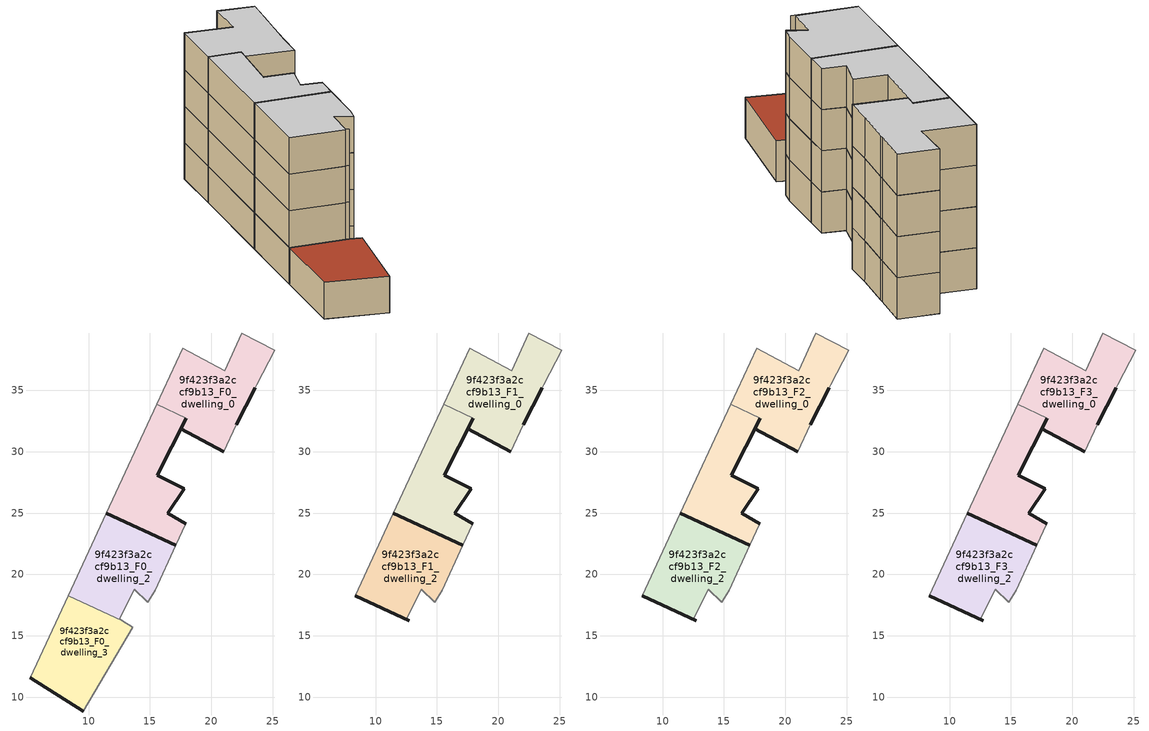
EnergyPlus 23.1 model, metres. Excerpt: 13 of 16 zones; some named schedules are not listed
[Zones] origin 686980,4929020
9f423f3a2ccf9b13_F0_dwelling_0
 floor ground (EU_floor_Construction): 22.02,32.19 23.58,35.2 23.7,35.44 25.16,38.27 22.47,39.67 21.1,36.6 17.65,38.42 15.54,33.85 17.97,32.73 17.52,31.86 21.01,30 z0; 17.11,22.38 17.93,24.14 16.45,25 17.78,26.99 15.58,28.09 17.97,32.73 15.54,33.85 11.44,24.99 z0
 wall outside (EU_wall_Construction): 23.58,35.2 22.02,32.19 / 21.01,30 17.52,31.86 17.97,32.73 z0:3
 wall adiabatic (EU_wall_Construction): 15.54,33.85 17.65,38.42 21.1,36.6 22.47,39.67 25.16,38.27 23.7,35.44 23.58,35.2 / 22.02,32.19 21.01,30 z0:3
 wall to 9f423f3a2ccf9b13_F0_dwelling_1 (EU_wall_Construction): 17.97,32.73 15.54,33.85 z0:3
9f423f3a2ccf9b13_F0_dwelling_1
 floor ground (EU_floor_Construction): 22.02,32.19 23.58,35.2 23.7,35.44 25.16,38.27 22.47,39.67 21.1,36.6 17.65,38.42 15.54,33.85 17.97,32.73 17.52,31.86 21.01,30 z0; 17.11,22.38 17.93,24.14 16.45,25 17.78,26.99 15.58,28.09 17.97,32.73 15.54,33.85 11.44,24.99 z0
 wall outside (EU_wall_Construction): 17.97,32.73 15.58,28.09 17.78,26.99 16.45,25 17.93,24.14 / 17.11,22.37 11.44,24.99 z0:3
 wall adiabatic (EU_wall_Construction): 17.93,24.14 17.11,22.38 / 11.44,24.99 15.54,33.85 z0:3
9f423f3a2ccf9b13_F0_dwelling_2
 floor ground (EU_floor_Construction): 14.82,17.75 15.42,18.73 17.11,22.38 11.44,24.99 8.34,18.28 12.76,16.24 12.52,16.39 13.7,18.78 z0
 wall outside (EU_wall_Construction): 11.44,24.99 17.11,22.38 z0:3
 wall adiabatic (EU_wall_Construction): 8.34,18.28 11.44,24.99 / 17.11,22.38 15.42,18.73 14.82,17.75 13.7,18.78 12.52,16.39 12.76,16.24 z0:3
 wall to 9f423f3a2ccf9b13_F0_dwelling_3 (EU_wall_Construction): 12.76,16.24 8.34,18.28 z0:3
9f423f3a2ccf9b13_F0_dwelling_3
 floor ground (EU_floor_Construction): 9.58,8.88 13.6,15.69 12.76,16.24 8.34,18.28 5.25,11.59 z0
 wall outside (EU_wall_Construction): 9.58,8.88 5.25,11.59 z0:3
 wall adiabatic (EU_wall_Construction): 5.25,11.59 8.34,18.28 / 12.76,16.24 13.6,15.69 9.58,8.88 z0:3
 roof outside (EU_roof_Construction): 12.76,16.24 13.6,15.69 9.58,8.88 5.25,11.59 8.34,18.28 z3
9f423f3a2ccf9b13_F1_dwelling_0
 floor outside (EU_floor_Construction): 22.02,32.19 23.58,35.2 23.7,35.44 25.16,38.27 22.47,39.67 21.1,36.6 17.65,38.42 15.54,33.85 17.97,32.73 17.52,31.86 21.01,30 z3; 17.11,22.38 17.93,24.14 16.45,25 17.78,26.99 15.58,28.09 17.97,32.73 15.54,33.85 11.44,24.99 z3
 wall outside (EU_wall_Construction): 23.58,35.2 22.02,32.19 / 21.01,30 17.52,31.86 17.97,32.73 z3:6
 wall adiabatic (EU_wall_Construction): 15.54,33.85 17.65,38.42 21.1,36.6 22.47,39.67 25.16,38.27 23.7,35.44 23.58,35.2 / 22.02,32.19 21.01,30 z3:6
 wall to 9f423f3a2ccf9b13_F1_dwelling_1 (EU_wall_Construction): 17.97,32.73 15.54,33.85 z3:6
9f423f3a2ccf9b13_F1_dwelling_1
 floor to 9f423f3a2ccf9b13_F0_dwelling_1 (EU_floor_Construction): 22.02,32.19 23.58,35.2 23.7,35.44 25.16,38.27 22.47,39.67 21.1,36.6 17.65,38.42 15.54,33.85 17.97,32.73 17.52,31.86 21.01,30 z3; 17.11,22.38 17.93,24.14 16.45,25 17.78,26.99 15.58,28.09 17.97,32.73 15.54,33.85 11.44,24.99 z3
 wall outside (EU_wall_Construction): 17.97,32.73 15.58,28.09 17.78,26.99 16.45,25 17.93,24.14 / 17.11,22.37 11.44,24.99 z3:6
 wall adiabatic (EU_wall_Construction): 17.93,24.14 17.11,22.38 / 11.44,24.99 15.54,33.85 z3:6
9f423f3a2ccf9b13_F1_dwelling_2
 floor to 9f423f3a2ccf9b13_F0_dwelling_2 (EU_floor_Construction): 14.82,17.75 15.42,18.73 17.11,22.38 11.44,24.99 8.34,18.28 12.76,16.24 12.52,16.39 13.7,18.78 z3
 wall outside (EU_wall_Construction): 12.76,16.24 8.34,18.28 / 11.44,24.99 17.11,22.38 z3:6
 wall adiabatic (EU_wall_Construction): 8.34,18.28 11.44,24.99 / 17.11,22.38 15.42,18.73 14.82,17.75 13.7,18.78 12.52,16.39 12.76,16.24 z3:6
9f423f3a2ccf9b13_F2_dwelling_0
 floor outside (EU_floor_Construction): 22.02,32.19 23.58,35.2 23.7,35.44 25.16,38.27 22.47,39.67 21.1,36.6 17.65,38.42 15.54,33.85 17.97,32.73 17.52,31.86 21.01,30 z6; 17.11,22.38 17.93,24.14 16.45,25 17.78,26.99 15.58,28.09 17.97,32.73 15.54,33.85 11.44,24.99 z6
 wall outside (EU_wall_Construction): 23.58,35.2 22.02,32.19 / 21.01,30 17.52,31.86 17.97,32.73 z6:9
 wall adiabatic (EU_wall_Construction): 15.54,33.85 17.65,38.42 21.1,36.6 22.47,39.67 25.16,38.27 23.7,35.44 23.58,35.2 / 22.02,32.19 21.01,30 z6:9
 wall to 9f423f3a2ccf9b13_F2_dwelling_1 (EU_wall_Construction): 17.97,32.73 15.54,33.85 z6:9
9f423f3a2ccf9b13_F2_dwelling_1
 floor to 9f423f3a2ccf9b13_F1_dwelling_1 (EU_floor_Construction): 22.02,32.19 23.58,35.2 23.7,35.44 25.16,38.27 22.47,39.67 21.1,36.6 17.65,38.42 15.54,33.85 17.97,32.73 17.52,31.86 21.01,30 z6; 17.11,22.38 17.93,24.14 16.45,25 17.78,26.99 15.58,28.09 17.97,32.73 15.54,33.85 11.44,24.99 z6
 wall outside (EU_wall_Construction): 17.97,32.73 15.58,28.09 17.78,26.99 16.45,25 17.93,24.14 / 17.11,22.37 11.44,24.99 z6:9
 wall adiabatic (EU_wall_Construction): 17.93,24.14 17.11,22.38 / 11.44,24.99 15.54,33.85 z6:9
9f423f3a2ccf9b13_F2_dwelling_2
 floor to 9f423f3a2ccf9b13_F1_dwelling_2 (EU_floor_Construction): 14.82,17.75 15.42,18.73 17.11,22.38 11.44,24.99 8.34,18.28 12.76,16.24 12.52,16.39 13.7,18.78 z6
 wall outside (EU_wall_Construction): 12.76,16.24 8.34,18.28 / 11.44,24.99 17.11,22.38 z6:9
 wall adiabatic (EU_wall_Construction): 8.34,18.28 11.44,24.99 / 17.11,22.38 15.42,18.73 14.82,17.75 13.7,18.78 12.52,16.39 12.76,16.24 z6:9
9f423f3a2ccf9b13_F3_dwelling_0
 floor outside (EU_floor_Construction): 22.02,32.19 23.58,35.2 23.7,35.44 25.16,38.27 22.47,39.67 21.1,36.6 17.65,38.42 15.54,33.85 17.97,32.73 17.52,31.86 21.01,30 z9; 17.11,22.38 17.93,24.14 16.45,25 17.78,26.99 15.58,28.09 17.97,32.73 15.54,33.85 11.44,24.99 z9
 wall outside (EU_wall_Construction): 23.58,35.2 22.02,32.19 / 21.01,30 17.52,31.86 17.97,32.73 z9:12
 wall adiabatic (EU_wall_Construction): 15.54,33.85 17.65,38.42 21.1,36.6 22.47,39.67 25.16,38.27 23.7,35.44 23.58,35.2 / 22.02,32.19 21.01,30 z9:12
 wall to 9f423f3a2ccf9b13_F3_dwelling_1 (EU_wall_Construction): 17.97,32.73 15.54,33.85 z9:12
 ceiling to 9f423f3a2ccf9b13_F4_dwelling_1 (EU_floor_Construction): 25.16,38.27 23.7,35.44 23.58,35.2 22.02,32.19 21.01,30 17.52,31.86 17.97,32.73 15.54,33.85 17.65,38.42 21.1,36.6 22.47,39.67 z12; 17.97,32.73 15.58,28.09 17.78,26.99 16.45,25 17.93,24.14 17.11,22.38 11.44,24.99 15.54,33.85 z12
9f423f3a2ccf9b13_F3_dwelling_1
 floor to 9f423f3a2ccf9b13_F2_dwelling_1 (EU_floor_Construction): 22.02,32.19 23.58,35.2 23.7,35.44 25.16,38.27 22.47,39.67 21.1,36.6 17.65,38.42 15.54,33.85 17.97,32.73 17.52,31.86 21.01,30 z9; 17.11,22.38 17.93,24.14 16.45,25 17.78,26.99 15.58,28.09 17.97,32.73 15.54,33.85 11.44,24.99 z9
 wall outside (EU_wall_Construction): 17.97,32.73 15.58,28.09 17.78,26.99 16.45,25 17.93,24.14 / 17.11,22.37 11.44,24.99 z9:12
 wall adiabatic (EU_wall_Construction): 17.93,24.14 17.11,22.38 / 11.44,24.99 15.54,33.85 z9:12
 ceiling to 9f423f3a2ccf9b13_F4_dwelling_1 (EU_floor_Construction): 17.97,32.73 15.58,28.09 17.78,26.99 16.45,25 17.93,24.14 17.11,22.38 11.44,24.99 15.54,33.85 z12; 25.16,38.27 23.7,35.44 23.58,35.2 22.02,32.19 21.01,30 17.52,31.86 17.97,32.73 15.54,33.85 17.65,38.42 21.1,36.6 22.47,39.67 z12
9f423f3a2ccf9b13_F3_dwelling_2
 floor to 9f423f3a2ccf9b13_F2_dwelling_2 (EU_floor_Construction): 14.82,17.75 15.42,18.73 17.11,22.38 11.44,24.99 8.34,18.28 12.76,16.24 12.52,16.39 13.7,18.78 z9
 wall outside (EU_wall_Construction): 12.76,16.24 8.34,18.28 / 11.44,24.99 17.11,22.38 z9:12
 wall adiabatic (EU_wall_Construction): 8.34,18.28 11.44,24.99 / 17.11,22.38 15.42,18.73 14.82,17.75 13.7,18.78 12.52,16.39 12.76,16.24 z9:12
 ceiling to 9f423f3a2ccf9b13_F4_dwelling_2 (EU_floor_Construction): 17.11,22.38 15.42,18.73 14.82,17.75 13.7,18.78 12.52,16.39 12.76,16.24 8.34,18.28 11.44,24.99 z12
[Building]
EU S2 Campaign: North Axis=0; Terrain=City; Solar Distribution=FullExterior
[Site:Location]
Bologna: Latitude=44.5; Longitude=11.25; Time Zone=1; Elevation=37
[SizingPeriod:WeatherFileDays]
AnnualSizingPeriod: Begin Month=1; Begin Day of Month=1; End Month=12; End Day of Month=31; Day of Week for Start Day=Monday; Use Weather File Daylight Saving Period=No; Use Weather File Rain and Snow Indicators=No
[MATERIAL]
EU_InternalMass_Material: Roughness=MediumRough; Thickness=0.1; Conductivity=1; Density=1800; Specific Heat=900; Thermal Absorptance=0.9; Solar Absorptance=0.7; Visible Absorptance=0.7
[MATERIAL:NOMASS] Roughness=MediumRough; Thermal Absorptance=0.9; Solar Absorptance=0.7; Visible Absorptance=0.7
Name | Thermal Resistance
EU_wall_NoMass | 0.905828
EU_roof_NoMass | 0.37593
EU_floor_NoMass | 0.67114
[CONSTRUCTION]
EU_wall_Construction: EU_wall_NoMass
EU_roof_Construction: EU_roof_NoMass
EU_floor_Construction: EU_floor_NoMass
EU_InternalMass_Construction: EU_InternalMass_Material
[ZONE] Type=1; Multiplier=1; Ceiling Height=autocalculate; Floor Area=autocalculate; Part of Total Floor Area=Yes
Name | Volume
9f423f3a2ccf9b13_F0_dwelling_0; 9f423f3a2ccf9b13_F0_dwelling_1 | 252.72
9f423f3a2ccf9b13_F1_dwelling_0; 9f423f3a2ccf9b13_F2_dwelling_0; 9f423f3a2ccf9b13_F3_dwelling_0; 9f423f3a2ccf9b13_F1_dwelling_1; 9f423f3a2ccf9b13_F2_dwelling_1; 9f423f3a2ccf9b13_F3_dwelling_1 | 252.721
9f423f3a2ccf9b13_F0_dwelling_2 | 126.359
9f423f3a2ccf9b13_F1_dwelling_2; 9f423f3a2ccf9b13_F2_dwelling_2; 9f423f3a2ccf9b13_F3_dwelling_2 | 126.36
9f423f3a2ccf9b13_F0_dwelling_3 | 126.353
[INTERNALMASS] Construction=EU_InternalMass_Construction
Name | Zone or ZoneList | Surface Area
9f423f3a2ccf9b13_F0_dwelling_0_EU_InternalMass | 9f423f3a2ccf9b13_F0_dwelling_0 | 46.4066
9f423f3a2ccf9b13_F0_dwelling_1_EU_InternalMass | 9f423f3a2ccf9b13_F0_dwelling_1 | 37.8332
9f423f3a2ccf9b13_F0_dwelling_2_EU_InternalMass | 9f423f3a2ccf9b13_F0_dwelling_2 | 42.1197
9f423f3a2ccf9b13_F0_dwelling_3_EU_InternalMass | 9f423f3a2ccf9b13_F0_dwelling_3 | 42.1177
9f423f3a2ccf9b13_F1_dwelling_0_EU_InternalMass | 9f423f3a2ccf9b13_F1_dwelling_0 | 56.2802
9f423f3a2ccf9b13_F1_dwelling_1_EU_InternalMass | 9f423f3a2ccf9b13_F1_dwelling_1 | 57.4569
9f423f3a2ccf9b13_F1_dwelling_2_EU_InternalMass | 9f423f3a2ccf9b13_F1_dwelling_2 | 54.7457
9f423f3a2ccf9b13_F2_dwelling_0_EU_InternalMass | 9f423f3a2ccf9b13_F2_dwelling_0 | 56.2802
9f423f3a2ccf9b13_F2_dwelling_1_EU_InternalMass | 9f423f3a2ccf9b13_F2_dwelling_1 | 57.4569
9f423f3a2ccf9b13_F2_dwelling_2_EU_InternalMass | 9f423f3a2ccf9b13_F2_dwelling_2 | 54.7457
9f423f3a2ccf9b13_F3_dwelling_0_EU_InternalMass | 9f423f3a2ccf9b13_F3_dwelling_0 | 56.2802
9f423f3a2ccf9b13_F3_dwelling_1_EU_InternalMass | 9f423f3a2ccf9b13_F3_dwelling_1 | 57.4569
9f423f3a2ccf9b13_F3_dwelling_2_EU_InternalMass | 9f423f3a2ccf9b13_F3_dwelling_2 | 54.7457
[OTHEREQUIPMENT] Fuel Type=Electricity; Design Level Calculation Method=Watts/Area; Power per Zone Floor Area=1; Fraction Latent=0; Fraction Radiant=0; Fraction Lost=0; Carbon Dioxide Generation Rate=0; EndUse Subcategory=EU_Step8_InternalGains
Name | Zone or ZoneList or Space or SpaceList | Schedule
EU_Step8_InternalGain_9f423f3a2ccf9b13_F0_dwelling_0_f000 | 9f423f3a2ccf9b13_F0_dwelling_0 | EU_Step8_GainSchedule_9f423f3a2ccf9b13_F0_dwelling_0_f000
EU_Step8_InternalGain_9f423f3a2ccf9b13_F0_dwelling_1_f000 | 9f423f3a2ccf9b13_F0_dwelling_1 | EU_Step8_GainSchedule_9f423f3a2ccf9b13_F0_dwelling_1_f000
EU_Step8_InternalGain_9f423f3a2ccf9b13_F0_dwelling_2_f000 | 9f423f3a2ccf9b13_F0_dwelling_2 | EU_Step8_GainSchedule_9f423f3a2ccf9b13_F0_dwelling_2_f000
EU_Step8_InternalGain_9f423f3a2ccf9b13_F0_dwelling_3_f000 | 9f423f3a2ccf9b13_F0_dwelling_3 | EU_Step8_GainSchedule_9f423f3a2ccf9b13_F0_dwelling_3_f000
EU_Step8_InternalGain_9f423f3a2ccf9b13_F1_dwelling_0_f000 | 9f423f3a2ccf9b13_F1_dwelling_0 | EU_Step8_GainSchedule_9f423f3a2ccf9b13_F1_dwelling_0_f000
EU_Step8_InternalGain_9f423f3a2ccf9b13_F1_dwelling_1_f000 | 9f423f3a2ccf9b13_F1_dwelling_1 | EU_Step8_GainSchedule_9f423f3a2ccf9b13_F1_dwelling_1_f000
EU_Step8_InternalGain_9f423f3a2ccf9b13_F1_dwelling_2_f000 | 9f423f3a2ccf9b13_F1_dwelling_2 | EU_Step8_GainSchedule_9f423f3a2ccf9b13_F1_dwelling_2_f000
EU_Step8_InternalGain_9f423f3a2ccf9b13_F2_dwelling_0_f000 | 9f423f3a2ccf9b13_F2_dwelling_0 | EU_Step8_GainSchedule_9f423f3a2ccf9b13_F2_dwelling_0_f000
EU_Step8_InternalGain_9f423f3a2ccf9b13_F2_dwelling_1_f000 | 9f423f3a2ccf9b13_F2_dwelling_1 | EU_Step8_GainSchedule_9f423f3a2ccf9b13_F2_dwelling_1_f000
EU_Step8_InternalGain_9f423f3a2ccf9b13_F2_dwelling_2_f000 | 9f423f3a2ccf9b13_F2_dwelling_2 | EU_Step8_GainSchedule_9f423f3a2ccf9b13_F2_dwelling_2_f000
EU_Step8_InternalGain_9f423f3a2ccf9b13_F3_dwelling_0_f000 | 9f423f3a2ccf9b13_F3_dwelling_0 | EU_Step8_GainSchedule_9f423f3a2ccf9b13_F3_dwelling_0_f000
EU_Step8_InternalGain_9f423f3a2ccf9b13_F3_dwelling_1_f000 | 9f423f3a2ccf9b13_F3_dwelling_1 | EU_Step8_GainSchedule_9f423f3a2ccf9b13_F3_dwelling_1_f000
EU_Step8_InternalGain_9f423f3a2ccf9b13_F3_dwelling_2_f000 | 9f423f3a2ccf9b13_F3_dwelling_2 | EU_Step8_GainSchedule_9f423f3a2ccf9b13_F3_dwelling_2_f000
[ZONEVENTILATION:DESIGNFLOWRATE] Schedule=EU_AlwaysOn; Design Flow Rate Calculation Method=AirChanges/Hour; Air Changes per Hour=0.73129; Ventilation Type=Natural; Fan Pressure Rise=0; Fan Total Efficiency=1; Constant Term Coefficient=1; Temperature Term Coefficient=0; Velocity Term Coefficient=0; Velocity Squared Term Coefficient=0; Minimum Indoor Temperature=-100; Maximum Indoor Temperature=100; Delta Temperature=-100; Minimum Outdoor Temperature=-100; Maximum Outdoor Temperature=100; Maximum Wind Speed=40
Name | Zone or ZoneList or Space or SpaceList
EU_ConstantAir_9f423f3a2ccf9b13_F0_dwelling_0 | 9f423f3a2ccf9b13_F0_dwelling_0
EU_ConstantAir_9f423f3a2ccf9b13_F0_dwelling_1 | 9f423f3a2ccf9b13_F0_dwelling_1
EU_ConstantAir_9f423f3a2ccf9b13_F0_dwelling_2 | 9f423f3a2ccf9b13_F0_dwelling_2
EU_ConstantAir_9f423f3a2ccf9b13_F0_dwelling_3 | 9f423f3a2ccf9b13_F0_dwelling_3
EU_ConstantAir_9f423f3a2ccf9b13_F1_dwelling_0 | 9f423f3a2ccf9b13_F1_dwelling_0
EU_ConstantAir_9f423f3a2ccf9b13_F1_dwelling_1 | 9f423f3a2ccf9b13_F1_dwelling_1
EU_ConstantAir_9f423f3a2ccf9b13_F1_dwelling_2 | 9f423f3a2ccf9b13_F1_dwelling_2
EU_ConstantAir_9f423f3a2ccf9b13_F2_dwelling_0 | 9f423f3a2ccf9b13_F2_dwelling_0
EU_ConstantAir_9f423f3a2ccf9b13_F2_dwelling_1 | 9f423f3a2ccf9b13_F2_dwelling_1
EU_ConstantAir_9f423f3a2ccf9b13_F2_dwelling_2 | 9f423f3a2ccf9b13_F2_dwelling_2
EU_ConstantAir_9f423f3a2ccf9b13_F3_dwelling_0 | 9f423f3a2ccf9b13_F3_dwelling_0
EU_ConstantAir_9f423f3a2ccf9b13_F3_dwelling_1 | 9f423f3a2ccf9b13_F3_dwelling_1
EU_ConstantAir_9f423f3a2ccf9b13_F3_dwelling_2 | 9f423f3a2ccf9b13_F3_dwelling_2
[HVACTEMPLATE:THERMOSTAT] Constant Heating Setpoint=20; Constant Cooling Setpoint=50
EU_HeatOnly_9f423f3a2ccf9b13_F0_dwelling_0; EU_HeatOnly_9f423f3a2ccf9b13_F0_dwelling_1; EU_HeatOnly_9f423f3a2ccf9b13_F0_dwelling_2; EU_HeatOnly_9f423f3a2ccf9b13_F0_dwelling_3; EU_HeatOnly_9f423f3a2ccf9b13_F1_dwelling_0; EU_HeatOnly_9f423f3a2ccf9b13_F1_dwelling_1; EU_HeatOnly_9f423f3a2ccf9b13_F1_dwelling_2; EU_HeatOnly_9f423f3a2ccf9b13_F2_dwelling_0; EU_HeatOnly_9f423f3a2ccf9b13_F2_dwelling_1; EU_HeatOnly_9f423f3a2ccf9b13_F2_dwelling_2; EU_HeatOnly_9f423f3a2ccf9b13_F3_dwelling_0; EU_HeatOnly_9f423f3a2ccf9b13_F3_dwelling_1; EU_HeatOnly_9f423f3a2ccf9b13_F3_dwelling_2; EU_HeatOnly_9f423f3a2ccf9b13_F4_dwelling_0; EU_HeatOnly_9f423f3a2ccf9b13_F4_dwelling_1; EU_HeatOnly_9f423f3a2ccf9b13_F4_dwelling_2
[HVACTEMPLATE:ZONE:IDEALLOADSAIRSYSTEM] System Availability Schedule=EU_AlwaysOn; Maximum Heating Supply Air Temperature=50; Minimum Cooling Supply Air Temperature=13; Maximum Heating Supply Air Humidity Ratio=0.0156; Minimum Cooling Supply Air Humidity Ratio=0.0077; Heating Limit=NoLimit; Cooling Limit=NoLimit; Heating Availability Schedule=EU_AlwaysOn; Cooling Availability Schedule=EU_CoolingOff; Dehumidification Control Type=ConstantSensibleHeatRatio; Cooling Sensible Heat Ratio=0.7; Dehumidification Setpoint=60; Humidification Control Type=None; Humidification Setpoint=30; Outdoor Air Method=None; Outdoor Air Flow Rate per Person=0.00944; Outdoor Air Flow Rate per Zone Floor Area=0; Outdoor Air Flow Rate per Zone=0; Demand Controlled Ventilation Type=None; Outdoor Air Economizer Type=NoEconomizer; Heat Recovery Type=None; Sensible Heat Recovery Effectiveness=0.7; Latent Heat Recovery Effectiveness=0.65
Name | Template Thermostat
9f423f3a2ccf9b13_F0_dwelling_0 | EU_HeatOnly_9f423f3a2ccf9b13_F0_dwelling_0
9f423f3a2ccf9b13_F0_dwelling_1 | EU_HeatOnly_9f423f3a2ccf9b13_F0_dwelling_1
9f423f3a2ccf9b13_F0_dwelling_2 | EU_HeatOnly_9f423f3a2ccf9b13_F0_dwelling_2
9f423f3a2ccf9b13_F0_dwelling_3 | EU_HeatOnly_9f423f3a2ccf9b13_F0_dwelling_3
9f423f3a2ccf9b13_F1_dwelling_0 | EU_HeatOnly_9f423f3a2ccf9b13_F1_dwelling_0
9f423f3a2ccf9b13_F1_dwelling_1 | EU_HeatOnly_9f423f3a2ccf9b13_F1_dwelling_1
9f423f3a2ccf9b13_F1_dwelling_2 | EU_HeatOnly_9f423f3a2ccf9b13_F1_dwelling_2
9f423f3a2ccf9b13_F2_dwelling_0 | EU_HeatOnly_9f423f3a2ccf9b13_F2_dwelling_0
9f423f3a2ccf9b13_F2_dwelling_1 | EU_HeatOnly_9f423f3a2ccf9b13_F2_dwelling_1
9f423f3a2ccf9b13_F2_dwelling_2 | EU_HeatOnly_9f423f3a2ccf9b13_F2_dwelling_2
9f423f3a2ccf9b13_F3_dwelling_0 | EU_HeatOnly_9f423f3a2ccf9b13_F3_dwelling_0
9f423f3a2ccf9b13_F3_dwelling_1 | EU_HeatOnly_9f423f3a2ccf9b13_F3_dwelling_1
9f423f3a2ccf9b13_F3_dwelling_2 | EU_HeatOnly_9f423f3a2ccf9b13_F3_dwelling_2
[SIZING:ZONE] Zone Cooling Design Supply Air Temperature Input Method=SupplyAirTemperature; Zone Cooling Design Supply Air Temperature=13; Zone Heating Design Supply Air Temperature Input Method=SupplyAirTemperature; Zone Heating Design Supply Air Temperature=50; Zone Cooling Design Supply Air Humidity Ratio=0.008; Zone Heating Design Supply Air Humidity Ratio=0.008; Cooling Design Air Flow Method=DesignDay; Cooling Design Air Flow Rate=0; Cooling Minimum Air Flow per Zone Floor Area=0.000762; Cooling Minimum Air Flow=0; Cooling Minimum Air Flow Fraction=0.2; Heating Design Air Flow Method=DesignDay; Heating Design Air Flow Rate=0; Heating Maximum Air Flow per Zone Floor Area=0.002032; Heating Maximum Air Flow=0.141576; Heating Maximum Air Flow Fraction=0.3; Account for Dedicated Outdoor Air System=No; Dedicated Outdoor Air System Control Strategy=NeutralSupplyAir; Dedicated Outdoor Air Low Setpoint Temperature for Design=autosize; Dedicated Outdoor Air High Setpoint Temperature for Design=autosize; Zone Load Sizing Method=Sensible Load Only No Latent Load; Zone Latent Cooling Design Supply Air Humidity Ratio Input Method=HumidityRatioDifference; Zone Cooling Design Supply Air Humidity Ratio Difference=0.005; Zone Latent Heating Design Supply Air Humidity Ratio Input Method=HumidityRatioDifference; Zone Humidification Design Supply Air Humidity Ratio Difference=0.005
9f423f3a2ccf9b13_F0_dwelling_0; 9f423f3a2ccf9b13_F0_dwelling_1; 9f423f3a2ccf9b13_F0_dwelling_2; 9f423f3a2ccf9b13_F0_dwelling_3; 9f423f3a2ccf9b13_F1_dwelling_0; 9f423f3a2ccf9b13_F1_dwelling_1; 9f423f3a2ccf9b13_F1_dwelling_2; 9f423f3a2ccf9b13_F2_dwelling_0; 9f423f3a2ccf9b13_F2_dwelling_1; 9f423f3a2ccf9b13_F2_dwelling_2
